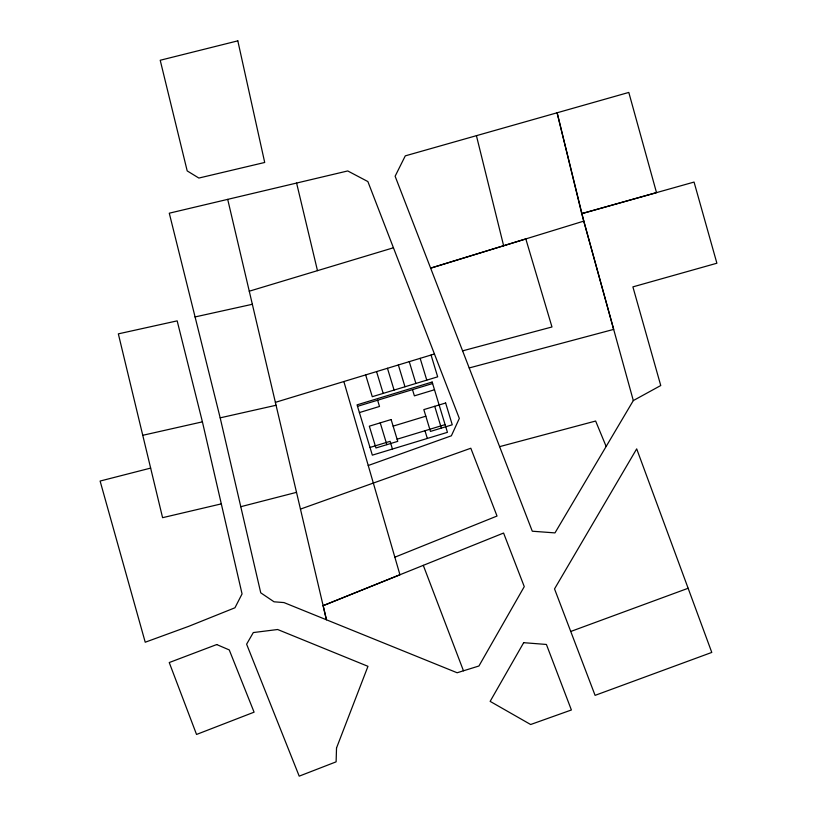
<?xml version="1.0" encoding="UTF-8"?>
<svg xmlns="http://www.w3.org/2000/svg" width="817" height="817" viewBox="0 0 817 817"><rect width="100%" height="100%" fill="white"/><g stroke="black" fill="none" stroke-linecap="round" stroke-linejoin="round"><path stroke-width="1.23" d="M633.318 400.575L554.978 532.898L532.286 531.213L395.122 176.237L405.283 155.863L628.804 92.433L656.511 192.638L581.735 213.645L633.318 400.575L660.749 385.532L632.899 286.879L716.887 263.227L694.062 182.068L581.735 213.645L557.123 112.807L583.777 221.121L613.669 329.394L469.224 367.946M394.856 557.194L497.022 516.038L470.817 448.237L300.431 509.114M227.708 199.389L326.453 619.807L323.123 605.673L503.578 533.041L524.269 586.626L478.925 666.008L457.142 672.759L283.979 602.578L274.052 601.802L260.746 592.825L220.181 417.844L169.282 213.196L347.736 170.947L367.875 181.568L459.328 418.437L451.372 435.798L368.242 465.506M323.123 605.673L399.952 574.78L343.865 381.519M570.746 631.47L688.139 588.271L711.781 652.426L595.082 695.359L554.529 588.904L636.688 448.87L688.139 588.271M583.777 221.121L430.62 268.15L525.821 238.942L551.975 326.974L462.616 350.85M275.37 402.352L434.45 353.996M357.509 406.335L432.602 383.52M359.398 412.565L379.507 406.457L377.617 400.228M434.501 389.75L414.393 395.857L412.493 389.627M393.13 426.127L425.831 416.19M369.999 447.44L390.107 441.333L392.446 449.044M397.103 439.209L445.091 424.626M249.256 291.209L393.437 247.776M499.616 446.644L595.634 421.031L606.153 446.46M240.78 506.703L296.51 492.345M150.645 468.1L100.113 481.05L145.222 642.223L188.747 626.322L234.949 607.777L242.057 593.918L202.412 421.848L177.166 320.867L118.342 333.857L162.583 517.682L221.325 503.875M142.761 435.298L202.412 421.848M220.181 417.844L276.054 405.263M194.987 316.955L252.361 304.281M423.288 565.344L463.474 670.798M431.059 355.027L437.677 376.831L372.276 396.705L365.659 374.901M420.163 358.346L426.78 380.14M434.726 406.304L441.354 428.108M409.256 361.655L415.884 383.459M424.983 430.733L427.322 438.443M398.359 364.964L404.977 386.768M387.452 368.273L394.08 390.077M376.555 371.592L383.183 393.385M380.232 422.859L386.85 444.662M476.423 135.683L503.629 245.723M296.602 183.069L317.476 270.652M336.522 747.984L336.114 761.842L299.206 776.15L246.611 644.184L253.311 632.562L277.647 629.509L367.967 666.325L336.522 747.984M523.677 642.683L490.139 701.374L530.652 724.516L571.389 709.983L546.41 644.46L523.677 642.683M216.719 644.552L169.242 662.546L196.54 734.452L254.087 712.169L229.25 649.923L216.719 644.552M432.152 382.039L357.06 404.854L372.338 455.151L447.44 432.336L432.152 382.039M391.129 419.55L369.325 426.178L375.953 447.971L397.756 441.354L391.129 419.55M445.633 402.995L423.829 409.613L430.457 431.417L452.25 424.789L445.633 402.995M237.818 40.85L160.214 60.264L187.195 170.906L198.858 178.055L264.708 162.471L237.818 40.85"/></g></svg>
